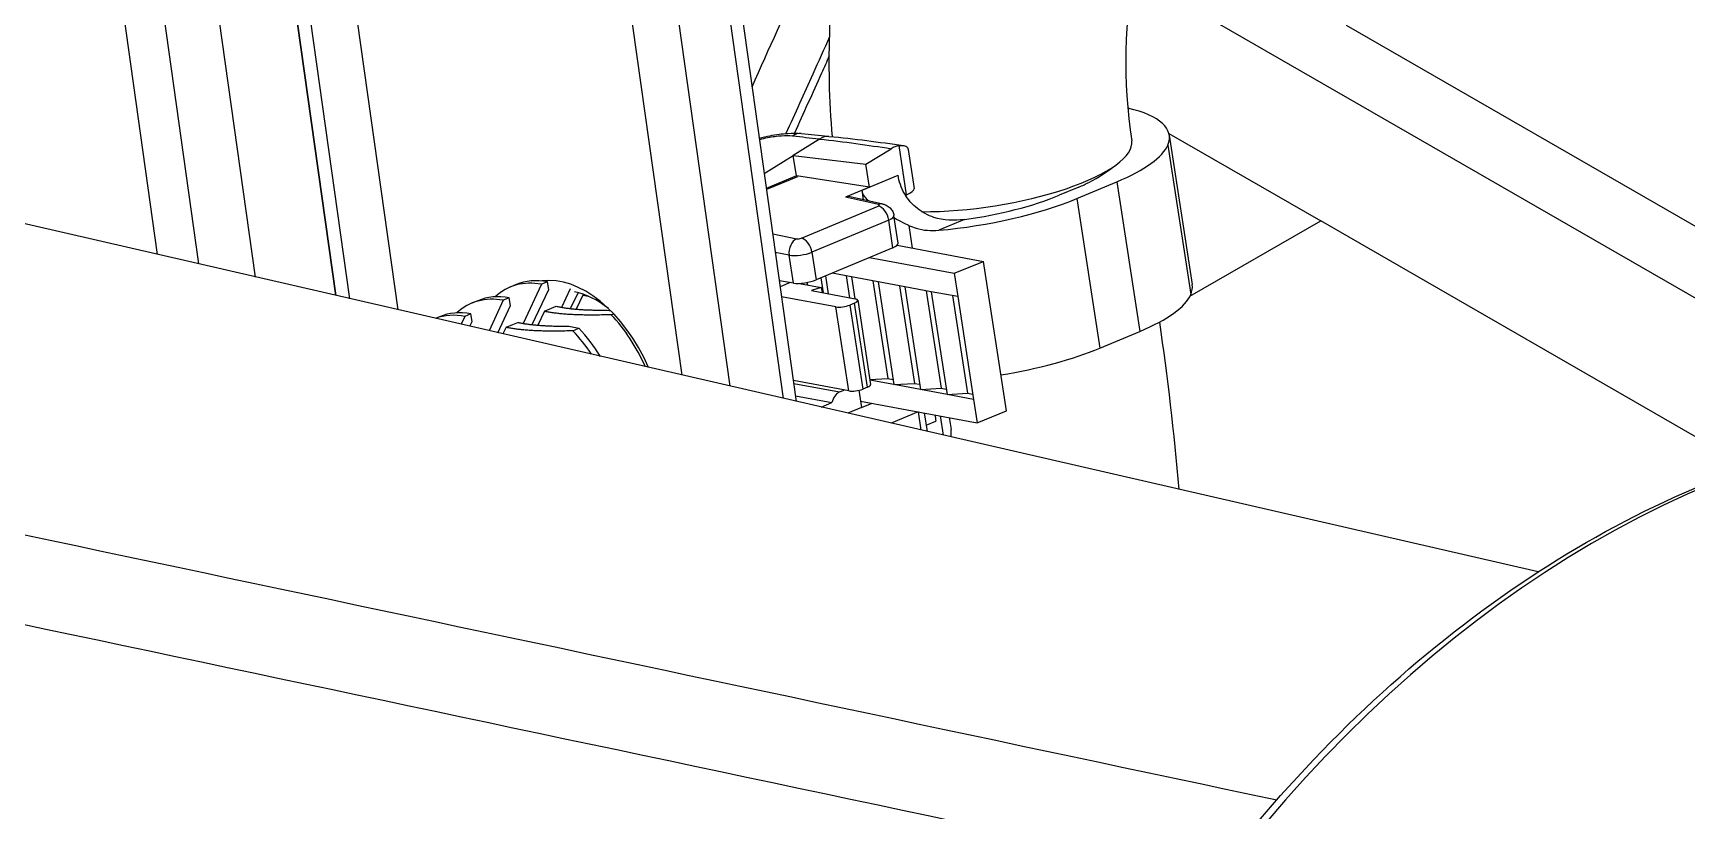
# Model space of a CAD drawing. Header units: millimetres. Extents: x 0 to 7722, y 0 to 5460.
# Drawn here: x 4668.4 to 4718.5, y 3604.8 to 3628.4 of the extents above; entities that cross this region are included whole.
import ezdxf

# ---------------------------------------------------------------- set-up
doc = ezdxf.new("R2010")
doc.units = ezdxf.units.MM
doc.header["$LTSCALE"] = 5
doc.layers.get('0').update_dxf_attribs({"linetype": 'CONTINUOUS'})

# ---------------------------------------------------------------- blocks, each defined once
blk = doc.blocks.new('RWFWFWEWEFWEFWEF')
for p, q in [((160.291, 34.273), (167.059, -13.851)), ((167.059, -13.851), (160.683, 31.486)), ((164.622, -13.291), (158.461, 30.511)), ((157.055, 28.622), (162.895, -12.894)), ((161.652, -12.608), (155.865, 28.534)), ((167.487, -13.949), (163.634, 13.441)), ((177.761, 6.136), (181.023, -17.062)), ((180.635, -16.972), (177.425, 5.846)), ((177.56, -16.265), (174.563, 5.043)), ((175.944, 5.196), (179.01, -16.599)), ((166.574, 2.517), (168.937, -14.283)), ((203.519, -22.233), (101.314, 1.264)), ((191.842, -4.457), (214.981, -17.781)), ((218.318, -17.53), (197.712, -5.664)), ((192.324, -8.939), (196.929, -11.591)), ((192.334, -8.987), (193.03, -13.52)), ((181.728, -9.113), (180.93, -9.609)), ((183.135, -9.87), (183.898, -9.399)), ((184.368, -10.799), (184.139, -9.307)), ((184.413, -9.425), (184.594, -10.602)), ((192.291, -9.289), (192.987, -13.823)), ((180.052, -10.154), (180.926, -9.611)), ((180.926, -9.608), (183.135, -9.87)), ((181.028, -10.223), (180.926, -9.61)), ((183.242, -10.568), (183.135, -9.87)), ((181.028, -10.223), (180.115, -10.605)), ((181.056, -10.249), (180.12, -10.641)), ((181.056, -10.249), (180.12, -10.641)), ((183.242, -10.568), (181.028, -10.223)), ((183.02, -10.662), (184.11, -10.206)), ((189.535, -10.912), (190.746, -10.405)), ((190.746, -10.405), (191.442, -14.938)), ((183.242, -10.568), (182.515, -10.872)), ((183.513, -11.093), (182.515, -10.872)), ((183.653, -11.08), (182.653, -10.858)), ((183.064, -10.949), (183.02, -10.662)), ((184.337, -10.812), (184.368, -10.799)), ((189.589, -10.564), (188.997, -10.812)), ((189.535, -10.912), (190.231, -15.445)), ((181.178, -12.113), (183.507, -11.138)), ((183.89, -11.535), (183.89, -11.535)), ((184.116, -12.266), (183.987, -11.426)), ((180.309, -11.984), (181.039, -12.129)), ((183.829, -11.565), (181.5, -12.539)), ((183.957, -12.402), (183.829, -11.565)), ((184.437, -11.729), (184.542, -12.413)), ((186.124, -11.547), (185.344, -11.873)), ((192.963, -13.875), (196.929, -11.591)), ((192.963, -13.875), (196.929, -11.591)), ((209.891, -19.055), (196.929, -11.591)), ((183.957, -12.402), (181.629, -13.376)), ((184.085, -12.327), (186.703, -12.815)), ((180.807, -12.628), (180.388, -12.545)), ((180.937, -13.475), (180.807, -12.628)), ((181.5, -12.539), (181.629, -13.376)), ((183.247, -12.699), (185.814, -13.176)), ((185.814, -13.176), (186.703, -12.815)), ((187.399, -17.348), (186.703, -12.815)), ((172.528, -13.522), (172.346, -13.598)), ((173.299, -13.511), (172.746, -14.697)), ((173.48, -13.435), (173.299, -13.511)), ((173.516, -13.666), (173.48, -13.435)), ((180.937, -13.475), (180.51, -13.411)), ((180.834, -13.46), (180.534, -13.585)), ((181.117, -13.482), (181.779, -13.606)), ((181.348, -13.456), (181.359, -13.527)), ((181.767, -13.318), (181.836, -13.77)), ((181.911, -13.258), (181.994, -13.799)), ((182.699, -13.285), (182.109, -13.175)), ((182.54, -13.255), (182.642, -13.92)), ((182.699, -13.285), (182.801, -13.949)), ((183.505, -13.435), (182.699, -13.285)), ((183.347, -13.405), (183.801, -16.364)), ((183.505, -13.435), (183.983, -16.551)), ((184.311, -13.585), (183.505, -13.435)), ((185.814, -13.176), (185.923, -13.885)), ((171.365, -14.008), (171.184, -14.084)), ((172.136, -13.997), (171.707, -14.92)), ((172.318, -13.921), (172.136, -13.997)), ((172.353, -14.153), (172.318, -13.921)), ((173.018, -14.735), (173.516, -13.666)), ((174.17, -13.649), (173.908, -14.21)), ((174.18, -14.248), (174.404, -13.767)), ((174.548, -13.842), (174.351, -14.265)), ((174.548, -13.842), (174.591, -13.824)), ((182.227, -14.194), (180.577, -13.887)), ((181.779, -13.606), (181.484, -13.704)), ((181.484, -13.704), (182.808, -13.951)), ((181.779, -13.606), (181.804, -13.764)), ((182.887, -13.996), (183.278, -16.546)), ((184.153, -13.555), (184.607, -16.514)), ((184.311, -13.585), (184.789, -16.701)), ((185.117, -13.735), (184.311, -13.585)), ((184.959, -13.705), (185.413, -16.663)), ((185.117, -13.735), (185.596, -16.851)), ((185.923, -13.885), (185.117, -13.735)), ((185.765, -13.855), (186.219, -16.813)), ((185.923, -13.885), (186.402, -17.001)), ((170.203, -14.495), (170.081, -14.546)), ((170.974, -14.484), (170.862, -14.725)), ((171.156, -14.408), (170.974, -14.484)), ((171.191, -14.639), (171.156, -14.408)), ((171.968, -14.98), (172.353, -14.153)), ((173.385, -14.329), (173.189, -14.751)), ((173.385, -14.329), (173.745, -14.178)), ((175.286, -14.294), (175.401, -14.318)), ((175.413, -14.434), (175.485, -14.404)), ((182.619, -16.744), (182.227, -14.194)), ((182.792, -14.079), (182.647, -14.14)), ((182.647, -14.14), (183.038, -16.69)), ((183.183, -16.629), (182.792, -14.079)), ((171.123, -14.785), (171.191, -14.639)), ((172.223, -14.815), (172.129, -15.017)), ((172.223, -14.815), (172.583, -14.665)), ((174.124, -14.78), (174.432, -14.845)), ((174.25, -14.921), (174.432, -14.845)), ((190.231, -15.445), (191.442, -14.938)), ((182.619, -16.744), (180.935, -16.431)), ((180.947, -16.518), (182.335, -16.776)), ((183.255, -16.397), (183.801, -16.364)), ((183.983, -16.551), (183.258, -16.416)), ((183.801, -16.364), (183.959, -16.393)), ((183.983, -16.551), (184.607, -16.514)), ((184.789, -16.701), (183.983, -16.551)), ((184.607, -16.514), (184.765, -16.543)), ((181, -16.892), (182.106, -17.098)), ((182.335, -16.776), (182.476, -16.717)), ((182.923, -16.726), (183.003, -17.25)), ((182.973, -17.051), (186.51, -17.709)), ((183.183, -16.629), (183.038, -16.69)), ((184.789, -16.701), (185.413, -16.663)), ((185.596, -16.851), (184.789, -16.701)), ((185.413, -16.663), (185.571, -16.693)), ((185.596, -16.851), (186.219, -16.813)), ((186.402, -17.001), (185.596, -16.851)), ((186.219, -16.813), (186.377, -16.843)), ((186.402, -17.001), (186.51, -17.709)), ((181.779, -17.235), (182.106, -17.098)), ((183.003, -17.25), (182.592, -17.422)), ((183.003, -17.25), (183.323, -17.116)), ((184.721, -17.378), (183.899, -17.723)), ((184.721, -17.378), (184.806, -17.931)), ((184.906, -17.411), (184.992, -17.974)), ((185.488, -18.088), (185.398, -17.502)), ((185.661, -17.551), (185.717, -17.917)), ((186.51, -17.709), (187.399, -17.348)), ((184.963, -17.784), (185.254, -17.662))]:
    blk.add_line(p, q)
for centre, major_axis, ratio, start_param, end_param in [((186.749, -9.844), (5.585, 0.857), 0.295062, 6.10664, 6.922474), ((181.112, -9.721), (0.057, 0.783), 0.659361, 0, 0.507957), ((181.945, -9.87), (0.061, 0.845), 0.659361, 6.269485, 6.788746), ((186.747, -9.835), (-4.449, -0.674), 0.29485, 1.08141, 3.14085), ((187.387, -9.78), (4.942, 0.759), 0.295062, 5.41348, 6.10664), ((185.248, -9.959), (-5.93, -0.911), 0.295062, 2.425636, 2.669107), ((187.574, -10.189), (-2.965, -0.455), 0.295062, 2.271887, 2.425636), ((182.573, -11.25), (0.073, 0.393), 0.729945, 6.258319, 6.729841), ((183.891, -10.71), (0.703, 0.108), 0.295062, 5.41348, 6.283185), ((186.176, -10.287), (4.942, 0.759), 0.295062, 4.498151, 5.41348), ((186.176, -10.287), (4.151, 0.637), 0.295062, 4.654634, 5.41348), ((183.439, -11.124), (-0.099, -0.014), 0.307767, 2.275545, 3.828888), ((183.56, -11.515), (0.154, -0.369), 0.616333, 1.186735, 2.740078), ((183.566, -11.47), (0.087, 0.391), 0.735502, 6.283185, 6.754707), ((183.492, -11.5), (0.494, 0.075), 0.29761, 5.414183, 6.280557), ((181.093, -12.506), (-0.078, -0.392), 0.713992, 3.596702, 5.167193), ((181.111, -12.098), (-0.099, -0.014), 0.307767, 0.722202, 2.275545), ((181.231, -12.489), (0.154, -0.369), 0.616333, 1.186735, 2.740078), ((183.622, -12.347), (0.493, 0.082), 0.282283, 5.41018, 6.279886), ((181.164, -12.475), (0.494, 0.075), 0.29761, 3.86084, 5.414183), ((173.871, -17.241), (-1.525, 3.644), 0.616333, 5.899124, 6.503299), ((174.053, -17.165), (-1.525, 3.644), 0.616333, 5.899124, 6.283185), ((174.416, -17.013), (-1.467, 3.505), 0.616333, 4.734449, 6.127163), ((181.294, -13.322), (0.493, 0.082), 0.282283, 3.856837, 5.41018), ((187.445, -14.377), (5.585, 0.857), 0.295062, 6.10664, 6.283185), ((172.709, -17.728), (-1.525, 3.644), 0.616333, 5.899124, 6.503299), ((172.891, -17.652), (-1.525, 3.644), 0.616333, 5.899124, 6.283185), ((174.779, -16.861), (-1.274, 3.044), 0.616333, 5.442416, 5.899124), ((182.59, -14.042), (0.297, 0.046), 0.295062, 5.41348, 6.984276), ((188.083, -14.313), (4.942, 0.759), 0.295062, 5.41348, 6.10664), ((171.547, -18.214), (-1.525, 3.644), 0.616333, 5.899124, 6.255869), ((171.728, -18.138), (-1.525, 3.644), 0.616333, 5.899124, 6.283185), ((174.343, -17.044), (-1.467, 3.505), 0.616333, 4.749525, 5.264752), ((182.445, -14.103), (0.297, 0.046), 0.295062, 3.842684, 5.41348), ((173.181, -17.53), (-1.467, 3.505), 0.616333, 5.01117, 5.264752), ((173.363, -17.454), (-1.467, 3.505), 0.616333, 4.966968, 5.264752), ((214.391, -59.919), (8.852, 41.891), 0.724502, 0, 1.537782), ((186.872, -14.82), (4.942, 0.759), 0.295062, 4.739934, 5.41348), ((182.982, -16.592), (0.297, 0.046), 0.295062, 5.41348, 6.283185), ((182.393, -17.154), (-0.073, -0.393), 0.730118, 3.588087, 4.706067), ((182.836, -16.653), (0.297, 0.046), 0.295062, 3.842684, 5.41348), ((184.384, -17.308), (0.495, 0.07), 0.307767, 5.417138, 5.425652)]:
    blk.add_ellipse(centre, major_axis=major_axis, ratio=ratio, start_param=start_param, end_param=end_param)
for points, knots in [([(182.124, -9.036), (181.928, -6.835), (182.015, -4.573), (182.882, 0.274), (183.796, 2.893), (186.344, 8.08), (188.067, 10.665), (191.763, 15.499), (193.834, 17.823), (195.581, 20.002)], [0.152996, 0.152996, 0.152996, 0.152996, 0.833901, 0.833901, 1.658464, 1.658464, 2.576431, 2.576431, 3.486996, 3.486996, 3.486996, 3.486996]), ([(202.57, 14.327), (200.959, 12.33), (199.155, 10.293), (195.529, 5.657), (193.677, 2.934), (191.967, -1.17), (191.566, -2.428), (190.958, -5.511), (190.928, -7.356), (191.197, -9.162)], [0, 0, 0, 0, 0.817968, 0.817968, 1.771825, 1.771825, 2.173511, 2.173511, 2.754373, 2.754373, 2.754373, 2.754373]), ([(182.034, -6.006), (181.864, -6.385), (181.693, -6.762), (181.256, -7.73), (180.983, -8.335), (180.711, -8.939)], [-0.4579809, -0.4579809, -0.4579809, -0.4579809, -0.3943394, -0.3943394, -0.294151, -0.294151, -0.294151, -0.294151]), ([(182.024, -6.589), (181.946, -6.763), (181.867, -6.936), (181.515, -7.717), (181.242, -8.323), (180.969, -8.93)], [1.1346885, 1.1346885, 1.1346885, 1.1346885, 1.1921892, 1.1921892, 1.3932604, 1.3932604, 1.3932604, 1.3932604]), ([(179.901, -9.085), (180.01, -9.054), (180.119, -9.027), (180.411, -8.968), (180.595, -8.944), (180.908, -8.928), (181.042, -8.929), (181.169, -8.938)], [0.0918325, 0.0918325, 0.0918325, 0.0918325, 0.1254033, 0.1254033, 0.1821708, 0.1821708, 0.2273786, 0.2273786, 0.2273786, 0.2273786]), ([(180.911, -9.019), (180.81, -9.011), (180.699, -9.009), (180.573, -9.016), (180.448, -9.024), (180.307, -9.041), (180.156, -9.072), (180.075, -9.088), (179.992, -9.108), (179.908, -9.132)], [-1, -1, -1, -1, -0.75, -0.75, -0.75, -0.5, -0.5, -0.5, -0.3670292, -0.3670292, -0.3670292, -0.3670292]), ([(184.139, -9.307), (184.098, -9.314), (184.058, -9.325), (183.977, -9.355), (183.937, -9.375), (183.898, -9.399)], [-0.03322202, -0.03322202, -0.03322202, -0.03322202, -0.01661134, -0.01661134, 0, 0, 0, 0]), ([(184.139, -9.307), (184.186, -9.3), (184.227, -9.298), (184.298, -9.305), (184.328, -9.314), (184.385, -9.348), (184.406, -9.381), (184.413, -9.425)], [0.000001, 0.000001, 0.000001, 0.000001, 0.0189282, 0.0189282, 0.03899933, 0.03899933, 0.06939419, 0.06939419, 0.06939419, 0.06939419]), ([(186.124, -11.547), (185.821, -11.585), (185.478, -11.572), (185.028, -11.426), (184.837, -11.326), (184.544, -11.094), (184.407, -10.936), (184.203, -10.583), (184.138, -10.388), (184.11, -10.206)], [-1.4058978, -1.4058978, -1.4058978, -1.4058978, -1.317348, -1.317348, -1.2629706, -1.2629706, -1.2049927, -1.2049927, -1.1470148, -1.1470148, -1.1470148, -1.1470148]), ([(183.222, -10.984), (183.216, -10.979), (183.21, -10.973), (183.161, -10.925), (183.123, -10.883), (183.058, -10.786), (183.031, -10.733), (183.02, -10.662)], [0.99150567, 0.99150567, 0.99150567, 0.99150567, 0.99461833, 0.99461833, 1.01699995, 1.01699995, 1.03938157, 1.03938157, 1.03938157, 1.03938157]), ([(183.653, -11.08), (183.684, -11.087), (183.715, -11.097), (183.791, -11.131), (183.834, -11.161), (183.902, -11.229), (183.929, -11.267), (183.968, -11.345), (183.981, -11.385), (183.987, -11.426)], [0, 0, 0, 0, 0.00987932, 0.00987932, 0.02521175, 0.02521175, 0.0389324, 0.0389324, 0.05138095, 0.05138095, 0.05138095, 0.05138095]), ([(184.437, -11.729), (184.378, -11.702), (184.318, -11.673), (184.173, -11.601), (184.086, -11.556), (183.999, -11.509)], [0.84102093, 0.84102093, 0.84102093, 0.84102093, 0.86032861, 0.86032861, 0.88976912, 0.88976912, 0.88976912, 0.88976912]), ([(184.437, -11.729), (184.509, -11.761), (184.583, -11.789), (184.883, -11.877), (185.123, -11.893), (185.344, -11.873)], [0.16017814, 0.16017814, 0.16017814, 0.16017814, 0.18301212, 0.18301212, 0.25091737, 0.25091737, 0.25091737, 0.25091737]), ([(184.078, -52.078), (185.081, -47.835), (186.558, -43.715), (190.329, -36.096), (192.622, -32.599), (197.821, -26.55), (200.727, -24), (206.897, -20.092), (210.162, -18.735), (216.747, -17.366), (220.066, -17.356), (223.243, -18.028)], [5.321308, 5.321308, 5.321308, 5.321308, 5.628864, 5.628864, 5.93642, 5.93642, 6.243977, 6.243977, 6.551533, 6.551533, 6.859089, 6.859089, 6.859089, 6.859089])]:
    blk.add_open_spline(points, degree=3, knots=knots)
for points in [[(179.682, -7.523), (180.715, -5.227), (181.745, -2.93), (182.782, -0.637)], [(96.374, -8.22), (129.465, -15.156), (162.54, -22.132), (195.596, -29.144)], [(181.726, -9.113), (181.44, -9.092), (181.197, -9.039), (180.911, -9.019)], [(181.169, -8.938), (181.465, -8.959), (181.723, -9.003), (181.977, -9.023)], [(182.014, -9.025), (182.79, -9.098), (183.536, -9.201), (184.276, -9.303)], [(181.727, -9.112), (182.484, -9.183), (183.192, -9.29), (183.898, -9.399)], [(191.197, -9.162), (191.197, -9.162), (191.197, -9.162), (191.197, -9.163)], [(193.686, -31.461), (160.103, -24.35), (126.503, -17.271), (92.886, -10.228)], [(192.036, -14.657), (192.274, -16.309), (192.481, -18.009), (192.623, -19.728)], [(185.238, -17.473), (185.239, -17.536), (185.245, -17.6), (185.254, -17.662)], [(185.717, -18.141), (185.729, -18.072), (185.729, -17.997), (185.717, -17.917)]]:
    blk.add_open_spline(points, degree=3)
for points, weights in [([(174.723, -13.876), (174.631, -13.861), (174.548, -13.842)], [1.37518684742, 1.37699285021, 1.37650215056]), ([(175.413, -14.434), (174.055, -14.477), (173.385, -14.329)], [1.23684744873, 1.3804348335, 1.37650215056]), ([(173.745, -14.178), (174.298, -14.301), (175.286, -14.294)], [1.29732133721, 1.30038240207, 1.20861305578]), ([(174.25, -14.921), (172.893, -14.964), (172.223, -14.815)], [1.23684744873, 1.3804348335, 1.37650215056]), ([(172.583, -14.665), (173.136, -14.788), (174.124, -14.78)], [1.29732133721, 1.30038240207, 1.20861305578])]:
    blk.add_rational_spline(points, weights, degree=2)

msp = doc.modelspace()

# ---------------------------------------------------------------- block references
msp.add_blockref('RWFWFWEWEFWEFWEF', (4510.5, 3634.26))

doc.saveas('drawing.dxf')
